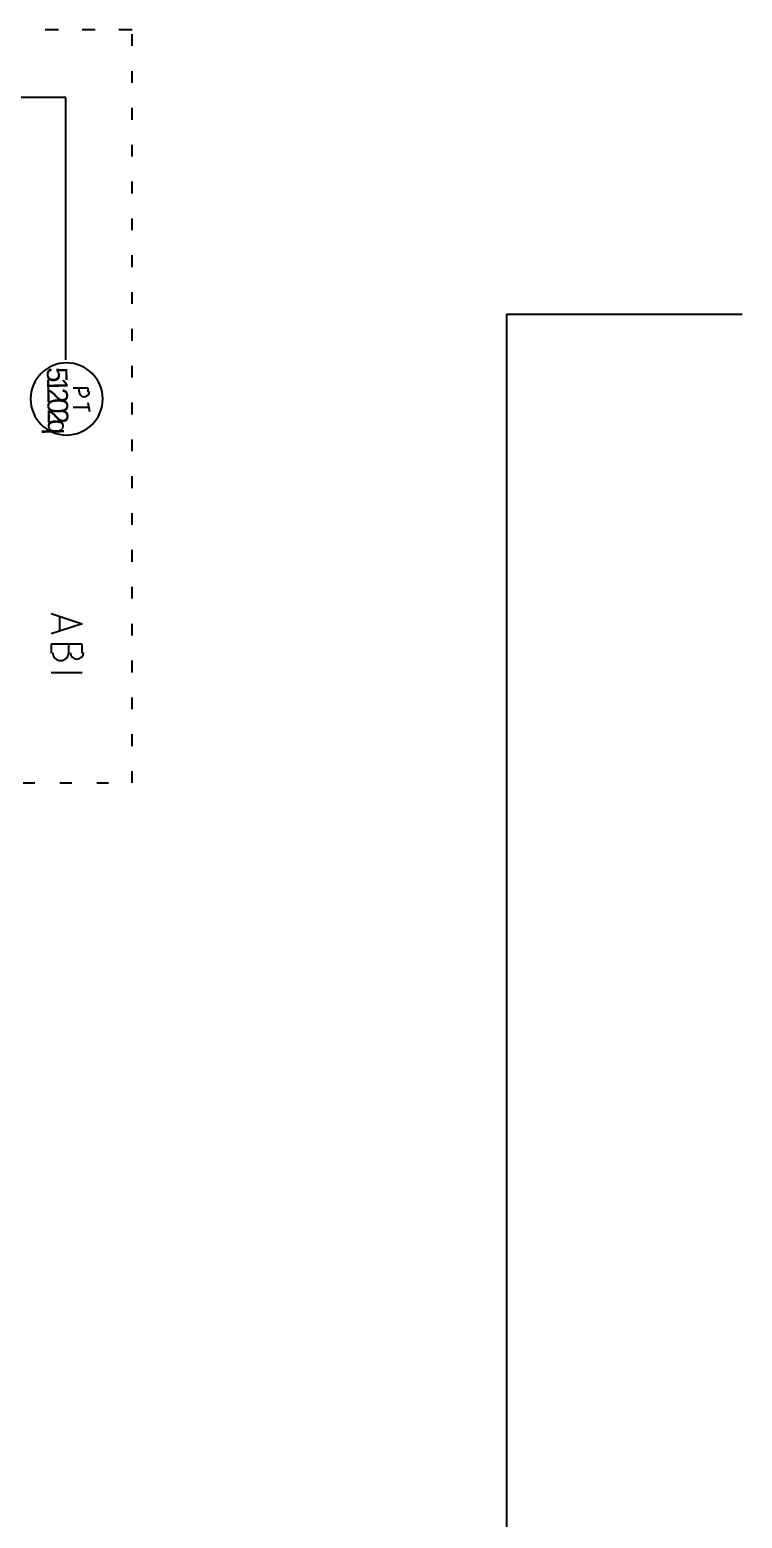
# Model space of a CAD drawing. Header units: millimetres. Extents: x 0 to 33.1, y 1.5 to 45.3.
# Drawn here: x 25.61 to 26.416, y 17.833 to 19.516 of the extents above; entities that cross this region are included whole.
import ezdxf

# ---------------------------------------------------------------- set-up
doc = ezdxf.new("R2010")
doc.units = ezdxf.units.MM
doc.header["$MEASUREMENT"] = 0
doc.layers.get('0').update_dxf_attribs({"linetype": 'CONTINUOUS'})

msp = doc.modelspace()

# ---------------------------------------------------------------- linework, layer by layer
at = {"color": 140, "linetype": 'Continuous'}
for p, q in [((25.6428, 19.5161), (25.6278, 19.5161)), ((25.6844, 19.5161), (25.6694, 19.5161)), ((25.7261, 19.5161), (25.7111, 19.5161)), ((25.7261, 19.4978), (25.7261, 19.5111)), ((25.7261, 19.4561), (25.7261, 19.4694)), ((25.6511, 19.4394), (25.0161, 19.4394)), ((25.6511, 19.1428), (25.6511, 19.4394)), ((25.7261, 19.4144), (25.7261, 19.4278)), ((25.7261, 19.3728), (25.7261, 19.3861)), ((25.7261, 19.3311), (25.7261, 19.3444)), ((25.7261, 19.2894), (25.7261, 19.3028)), ((25.7261, 19.2478), (25.7261, 19.2611)), ((25.7261, 19.2061), (25.7261, 19.2194)), ((25.7261, 19.1644), (25.7261, 19.1778)), ((25.7261, 19.1228), (25.7261, 19.1361)), ((25.6594, 19.1111), (25.6761, 19.1111)), ((25.6661, 19.1061), (25.6661, 19.1111)), ((25.6761, 19.1111), (25.6761, 19.1061)), ((25.6594, 19.0894), (25.6761, 19.0894)), ((25.6761, 19.0944), (25.6778, 19.0844)), ((25.7261, 19.0811), (25.7261, 19.0944)), ((25.7261, 19.0394), (25.7261, 19.0528)), ((25.7261, 18.9978), (25.7261, 19.0111)), ((25.7261, 18.9561), (25.7261, 18.9694)), ((25.7261, 18.9144), (25.7261, 18.9278)), ((25.7261, 18.8728), (25.7261, 18.8861)), ((25.6344, 18.8561), (25.6694, 18.8444)), ((25.6694, 18.8444), (25.6344, 18.8328)), ((25.6444, 18.8361), (25.6444, 18.8528)), ((25.7261, 18.8311), (25.7261, 18.8444)), ((25.6344, 18.8211), (25.6344, 18.8111)), ((25.6694, 18.8211), (25.6344, 18.8211)), ((25.6544, 18.8111), (25.6544, 18.8211)), ((25.6694, 18.8111), (25.6694, 18.8211)), ((25.7261, 18.7894), (25.7261, 18.8028)), ((25.6344, 18.7894), (25.6694, 18.7894)), ((25.7261, 18.7478), (25.7261, 18.7611)), ((25.7261, 18.7061), (25.7261, 18.7194)), ((25.7261, 18.6644), (25.7261, 18.6778)), ((25.6028, 18.6644), (25.6161, 18.6644)), ((25.6444, 18.6644), (25.6578, 18.6644)), ((25.6861, 18.6644), (25.6994, 18.6644))]:
    msp.add_line(p, q, dxfattribs=at)
at = {"color": 7, "linetype": 'Continuous'}
for q in [(26.1494, 19.1944), (26.1494, 17.7378), (26.4161, 19.1944)]:
    msp.add_line((26.1494, 19.1944), q, dxfattribs=at)
at = {"color": 140, "linetype": 'Continuous'}
for points in [[(25.6519, 19.1394), (25.6294, 19.1394), (25.6111, 19.1211), (25.6111, 19.0986)], [(25.6928, 19.0986), (25.6928, 19.1211), (25.6744, 19.1394), (25.6519, 19.1394)], [(25.6661, 19.1069), (25.6661, 19.1036), (25.6688, 19.1011), (25.6719, 19.1011)], [(25.6719, 19.1011), (25.6751, 19.1011), (25.6778, 19.1037), (25.6778, 19.1069)], [(25.6111, 19.0986), (25.6111, 19.0761), (25.6294, 19.0578), (25.6519, 19.0578)], [(25.6519, 19.0578), (25.6744, 19.0578), (25.6928, 19.0761), (25.6928, 19.0986)], [(25.6361, 18.8119), (25.6361, 18.8068), (25.6401, 18.8028), (25.6453, 18.8028)], [(25.6453, 18.8028), (25.6503, 18.8028), (25.6544, 18.8068), (25.6544, 18.8119)], [(25.6561, 18.8119), (25.6561, 18.8078), (25.6594, 18.8044), (25.6636, 18.8044)], [(25.6636, 18.8044), (25.6678, 18.8044), (25.6711, 18.8078), (25.6711, 18.8119)]]:
    msp.add_open_spline(points, degree=3, dxfattribs=at)

# ---------------------------------------------------------------- texts
at = {"color": 140}
for s, p in [('5', (25.6294, 19.1344)), ('1', (25.6297, 19.1226)), ('2', (25.6299, 19.1108)), ('0', (25.6301, 19.0992)), ('q', (25.6306, 19.0756)), ('2', (25.6303, 19.0874))]:
    msp.add_text(s, height=0.023333, rotation=271.274, dxfattribs=at).set_placement(p)

doc.saveas('drawing.dxf')
